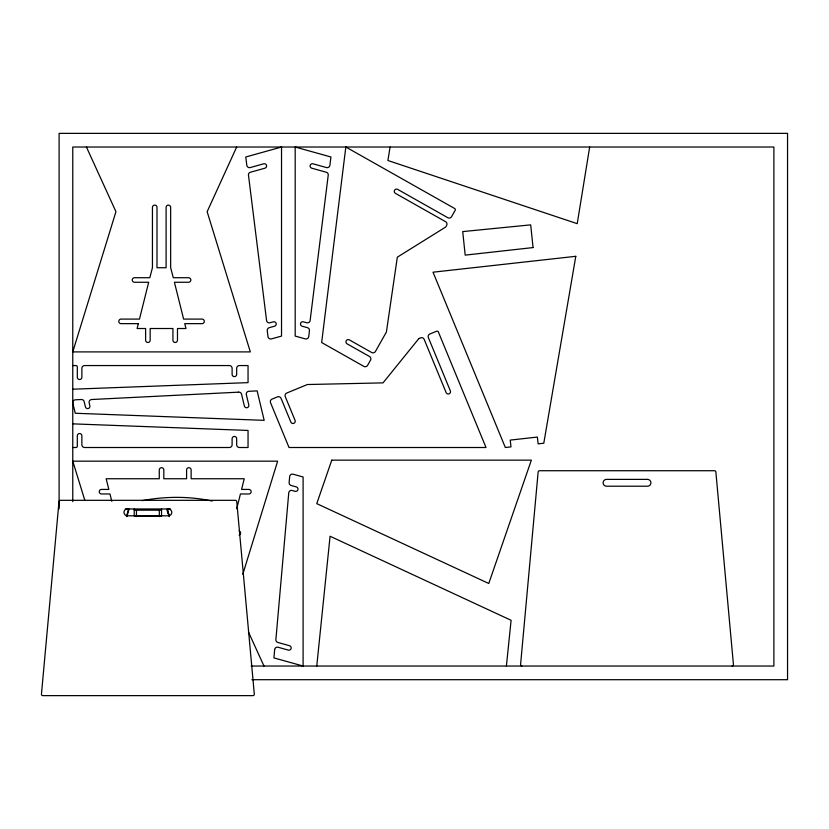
<?xml version="1.0" encoding="UTF-8"?>
<svg xmlns="http://www.w3.org/2000/svg" width="829" height="829" viewBox="0 0 829 829"><rect width="100%" height="100%" fill="white"/><g stroke="black" fill="none" stroke-linecap="round" stroke-linejoin="round"><path stroke-width="1.24" d="M136.412 516.602L136.474 510.156M316.761 666.039L330.077 536.249L511.099 620.289L506.405 666.039M390.086 147.023L387.899 160.505L577.222 223.664L589.668 147.023M236.742 508.705L240.431 493.97L248.876 493.97A2.28 2.28 0 0 0 251.156 491.69A2.28 2.28 0 0 0 248.876 489.421L241.571 489.421L244.234 478.747L191.136 478.747L191.136 469.96A2.28 2.28 0 0 0 188.857 467.68A2.28 2.28 0 0 0 186.587 469.96L186.587 478.747L163.821 478.747L163.821 469.96A2.28 2.28 0 0 0 161.541 467.68A2.28 2.28 0 0 0 159.272 469.96L159.272 478.747L106.174 478.747L108.837 489.421L101.532 489.421A2.28 2.28 0 0 0 99.252 491.69A2.28 2.28 0 0 0 101.532 493.97L109.977 493.97L111.822 501.338M126.972 516.457L129.055 508.975M126.391 516.571L128.536 509.141M242.793 574.31L277.642 461.162L72.765 461.162L84.89 500.519M236.669 147.023L207.146 211.696L250.327 351.9L72.765 351.9L115.946 211.696L86.423 147.023M142.184 500.654C164.94 496.281 189.468 496.125 212.151 501.048M72.765 389.205L248.047 382.635L248.047 365.558L239.394 365.558A2.736 2.736 0 0 0 236.669 368.294L236.669 374.345A2.28 2.28 0 0 1 234.389 376.625A2.28 2.28 0 0 1 232.11 374.345L232.11 368.294A2.736 2.736 0 0 0 229.384 365.558L84.599 365.558A2.736 2.736 0 0 0 81.874 368.294L81.874 377.257A2.28 2.28 0 0 1 79.594 379.527A2.28 2.28 0 0 1 77.315 377.257L77.315 366.926A1.368 1.368 0 0 0 75.947 365.558L72.765 365.558M72.765 447.505L75.947 447.505A1.368 1.368 0 0 0 77.315 446.137L77.315 435.816A2.28 2.28 0 0 1 79.594 433.536A2.28 2.28 0 0 1 81.874 435.816L81.874 444.779A2.736 2.736 0 0 0 84.599 447.505L229.384 447.505A2.736 2.736 0 0 0 232.11 444.779L232.11 438.717A2.28 2.28 0 0 1 234.389 436.437A2.28 2.28 0 0 1 236.669 438.717L236.669 444.779A2.736 2.736 0 0 0 239.394 447.505L248.047 447.505L248.047 430.438L72.765 423.857M125.21 508.975L170.556 508.975M134.298 510.156L161.479 510.156M251.114 666.039L773.892 666.039L773.892 147.023L72.765 147.023L72.765 501.659M251.892 679.697L787.55 679.697L787.55 133.365L59.108 133.365L59.108 508.809M248.42 631.936L263.985 666.039M169.375 516.405L167.23 508.975L169.375 516.571M167.064 510.218L168.111 513.959M159.303 510.156L159.355 516.602M161.541 508.975L161.541 515.97L134.225 515.97L134.225 508.975M127.397 508.975A3.42 3.42 0 0 0 123.987 512.384A3.42 3.42 0 0 0 127.397 515.804L168.37 515.804A3.42 3.42 0 0 0 171.79 512.384A3.42 3.42 0 0 0 168.37 508.975M521.938 666.039A1.368 1.368 0 0 1 520.581 664.578L538.145 472.002A1.368 1.368 0 0 1 539.503 470.727L714.515 470.727A1.368 1.368 0 0 1 715.873 472.002L733.437 664.578A1.368 1.368 0 0 1 732.08 666.039M239.135 530.954A2.28 2.28 0 0 1 239.135 535.202M274.648 649.646L273.922 657.905L303.103 666.039L303.103 476.986L293.114 474.198A2.736 2.736 0 0 0 289.663 476.592L289.134 482.592A2.736 2.736 0 0 0 291.124 485.462L296.326 486.913A2.28 2.28 0 0 1 297.912 489.721A2.28 2.28 0 0 1 295.103 491.296L292.181 490.478A2.736 2.736 0 0 0 288.72 493.234L275.922 639.211A2.736 2.736 0 0 0 277.85 642.454L289.518 645.708A2.28 2.28 0 0 1 291.103 648.516A2.28 2.28 0 0 1 288.295 650.102L278.098 647.252A2.736 2.736 0 0 0 274.648 649.646M59.014 501.586L41.45 694.174A1.368 1.368 0 0 0 42.818 695.635L252.959 695.635A1.368 1.368 0 0 0 254.316 694.174L236.752 501.586A1.368 1.368 0 0 0 235.395 500.322L60.382 500.322A1.368 1.368 0 0 0 59.014 501.586M309.466 330.657L308.73 336.605A2.736 2.736 0 0 1 305.279 338.895L295.186 336.077L295.186 147.023L330.937 156.992L329.911 165.261A2.736 2.736 0 0 1 326.471 167.562L312.989 163.8A2.28 2.28 0 0 0 310.181 165.385A2.28 2.28 0 0 0 311.766 168.194L326.284 172.235A2.736 2.736 0 0 1 328.17 175.634L310.191 320.046A2.736 2.736 0 0 1 306.73 322.761L303.383 321.828A2.28 2.28 0 0 0 300.575 323.403A2.28 2.28 0 0 0 302.16 326.212L307.486 327.693A2.736 2.736 0 0 1 309.466 330.657M345.828 147.023L321.652 342.532L363.869 366.387A2.736 2.736 0 0 0 367.589 365.351L370.501 360.19A2.736 2.736 0 0 0 369.465 356.47L347.092 343.838A2.28 2.28 0 0 1 346.232 340.729A2.28 2.28 0 0 1 349.341 339.869L371.703 352.512A2.736 2.736 0 0 0 375.433 351.465L386.397 332.046L397.329 257.177L445.743 227.001L446.624 225.426A2.736 2.736 0 0 0 445.598 221.695L395.433 193.354A2.28 2.28 0 0 1 394.573 190.255A2.28 2.28 0 0 1 397.682 189.395L447.847 217.737A2.736 2.736 0 0 0 451.567 216.701L455.152 210.359A1.368 1.368 0 0 0 454.634 208.493L345.828 147.023M575.792 256.306L543.793 443.225L538.135 443.857L537.379 437.07L510.239 440.095L510.985 446.883L505.338 447.505L433.018 272.192L575.792 256.306M138.339 323.652L137.117 328.512L145.614 328.512L145.614 340.201A2.28 2.28 0 0 0 147.883 342.481A2.28 2.28 0 0 0 150.163 340.201L150.163 328.512L172.929 328.512L172.929 340.201A2.28 2.28 0 0 0 175.199 342.481A2.28 2.28 0 0 0 177.479 340.201L177.479 328.512L185.965 328.512L184.753 323.652L202.027 323.652A2.28 2.28 0 0 0 204.307 321.372A2.28 2.28 0 0 0 202.027 319.092L183.613 319.092L174.411 282.264L188.566 282.264A2.28 2.28 0 0 0 190.846 279.984A2.28 2.28 0 0 0 188.566 277.715L173.271 277.715L170.65 267.726L170.65 207.374A2.28 2.28 0 0 0 168.37 205.105A2.28 2.28 0 0 0 166.101 207.374L166.101 267.726L156.992 267.726L156.992 207.374A2.28 2.28 0 0 0 154.712 205.105A2.28 2.28 0 0 0 152.443 207.374L152.443 267.726L149.821 277.715L134.516 277.715A2.28 2.28 0 0 0 132.246 279.984A2.28 2.28 0 0 0 134.516 282.264L148.681 282.264L139.469 319.092L121.055 319.092A2.28 2.28 0 0 0 118.785 321.372A2.28 2.28 0 0 0 121.055 323.652L138.339 323.652M331.766 460.157L316.761 503.628L488.768 583.481L531.348 460.157L331.766 460.157M418.904 338.522L383.019 382.874L307.372 384.532L286.751 393.039A2.736 2.736 0 0 0 285.259 396.614L295.062 420.365A2.28 2.28 0 0 1 293.829 423.329A2.28 2.28 0 0 1 290.855 422.096L281.052 398.345A2.736 2.736 0 0 0 277.487 396.863L272.016 399.122A2.736 2.736 0 0 0 270.534 402.687L289.02 447.505L486.022 447.505L438.365 331.973A1.368 1.368 0 0 0 436.582 331.237L429.847 334.014A2.736 2.736 0 0 0 428.365 337.579L450.334 390.842A2.28 2.28 0 0 1 449.1 393.816A2.28 2.28 0 0 1 446.126 392.583L424.158 339.33A2.736 2.736 0 0 0 420.572 337.849L418.904 338.522M281.528 147.023L245.778 156.992L246.793 165.261A2.736 2.736 0 0 0 250.244 167.562L263.715 163.8A2.28 2.28 0 0 1 266.523 165.385A2.28 2.28 0 0 1 264.938 168.194L250.42 172.235A2.736 2.736 0 0 0 248.534 175.634L266.513 320.046A2.736 2.736 0 0 0 269.974 322.761L273.321 321.828A2.28 2.28 0 0 1 276.13 323.403A2.28 2.28 0 0 1 274.544 326.212L269.218 327.693A2.736 2.736 0 0 0 267.249 330.657L267.974 336.605A2.736 2.736 0 0 0 271.425 338.895L281.528 336.077L281.528 147.023M533.068 247.57L465.193 255.125L462.717 231.602L530.684 224.866L533.068 247.57M238.379 392.169L92.029 399.495A2.736 2.736 0 0 0 89.149 402.853L89.853 405.806A2.28 2.28 0 0 1 88.164 408.542A2.28 2.28 0 0 1 85.418 406.863L84.164 401.609A2.736 2.736 0 0 0 81.377 399.516L75.366 399.806A2.736 2.736 0 0 0 72.838 403.174L75.252 413.256L264.171 420.344L257.135 390.884L248.855 391.288A2.736 2.736 0 0 0 246.337 394.656L248.793 404.946A2.28 2.28 0 0 1 247.104 407.692A2.28 2.28 0 0 1 244.368 406.013L241.55 394.221A2.736 2.736 0 0 0 238.379 392.169M647.501 479.38L606.517 479.38A3.42 3.42 0 0 0 603.108 482.789A3.42 3.42 0 0 0 606.517 486.208L647.501 486.208A3.42 3.42 0 0 0 650.91 482.789A3.42 3.42 0 0 0 647.501 479.38"/></g></svg>
